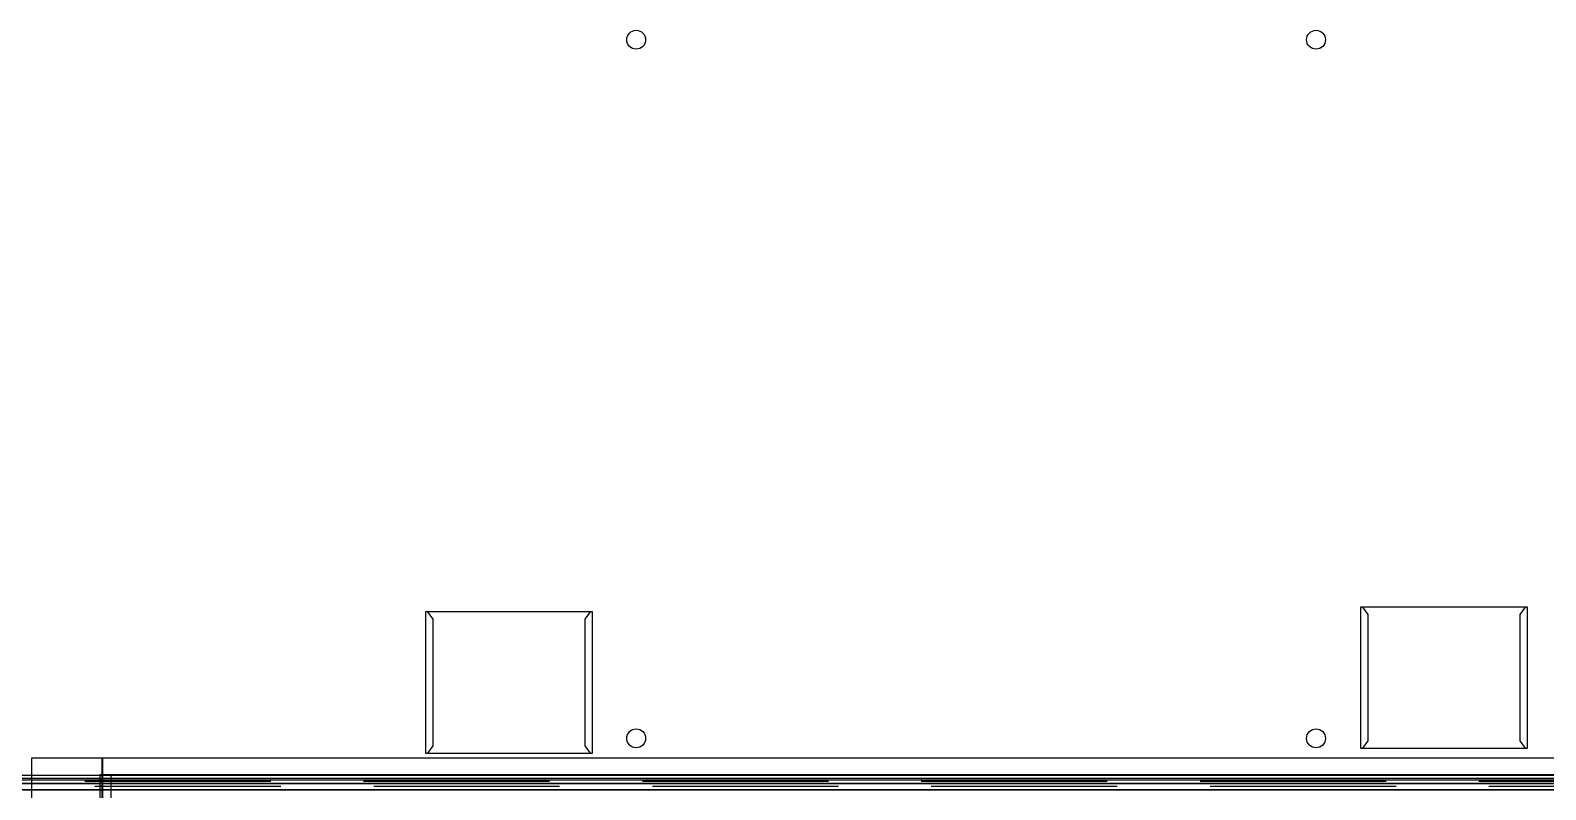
# Model space of a CAD drawing. Extents: x -23.2 to 18.8, y -18.4 to 11.3.
# Drawn here: x -3.51 to 0.566, y -8.394 to -6.351 of the extents above; entities that cross this region are included whole.
import ezdxf

# ---------------------------------------------------------------- set-up
doc = ezdxf.new("R2010")
doc.units = 0
doc.linetypes.add('Dashed', pattern=[0.75, 0.5, -0.25])
for name, color, linetype in [('BUILDINGELEMENTPROXY', 8, 'Continuous'), ('COVERING', 8, 'Continuous'), ('EJE_MUROS', 8, 'Continuous'), ('FURNISHINGELEMENT', 8, 'Continuous'), ('LOSAS', 3, 'Continuous'), ('MUROS', 7, 'Continuous'), ('VIGAS', 5, 'Continuous')]:
    doc.layers.add(name, color=color, linetype=linetype)

msp = doc.modelspace()

# ---------------------------------------------------------------- linework, layer by layer
at = {"layer": 'BUILDINGELEMENTPROXY'}
for p, q in [((0.5178, -7.9027, 3.85), (0.0678, -7.9027, 3.85)), ((0.0678, -7.9027, 3.85), (0.0678, -8.2827, 3.85)), ((0.5118, -7.9027, 3.476), (0.0738, -7.9027, 3.476)), ((0.0738, -7.9027, 3.476), (0.0878, -7.9227, 3.49)), ((0.4978, -7.9227, 3.49), (0.5118, -7.9027, 3.476)), ((0.5178, -8.2827, 3.85), (0.5178, -7.9027, 3.85)), ((-1.9972, -7.9157, 3.85), (-2.4472, -7.9157, 3.85)), ((-2.4472, -7.9157, 3.85), (-2.4472, -8.2957, 3.85)), ((-2.0032, -7.9157, 3.476), (-2.4412, -7.9157, 3.476)), ((-2.4412, -7.9157, 3.476), (-2.4272, -7.9357, 3.49)), ((-2.4272, -7.9357, 3.49), (-2.4272, -8.2757, 3.49)), ((-2.0172, -7.9357, 3.49), (-2.0032, -7.9157, 3.476)), ((-2.0172, -8.2757, 3.49), (-2.0172, -7.9357, 3.49)), ((-1.9972, -8.2957, 3.85), (-1.9972, -7.9157, 3.85)), ((0.0878, -7.9227, 3.49), (0.0878, -8.2627, 3.49)), ((0.4978, -8.2627, 3.49), (0.4978, -7.9227, 3.49)), ((0.0878, -8.2627, 3.49), (0.0738, -8.2827, 3.476)), ((0.5118, -8.2827, 3.476), (0.4978, -8.2627, 3.49)), ((-2.4472, -8.2957, 3.85), (-1.9972, -8.2957, 3.85)), ((-2.4272, -8.2757, 3.49), (-2.4412, -8.2957, 3.476)), ((-2.4412, -8.2957, 3.476), (-2.0032, -8.2957, 3.476)), ((-2.0032, -8.2957, 3.476), (-2.0172, -8.2757, 3.49)), ((0.0678, -8.2827, 3.85), (0.5178, -8.2827, 3.85)), ((0.0738, -8.2827, 3.476), (0.5118, -8.2827, 3.476))]:
    msp.add_line(p, q, dxfattribs=at)
at = {"layer": 'COVERING'}
msp.add_line((-5.4478, -8.3941), (3.7638, -8.3941), dxfattribs=at)
at = {"layer": 'EJE_MUROS', "linetype": 'Dashed'}
for p, q in [((1.6368, -8.3721), (-3.5592, -8.3721)), ((1.6638, -8.3856), (-3.5592, -8.3856))]:
    msp.add_line(p, q, dxfattribs=at)
at = {"layer": 'FURNISHINGELEMENT'}
for centre in [(-1.88, -6.3763), (-0.0514, -6.3763), (-1.88, -8.2559), (-0.0514, -8.2559)]:
    msp.add_circle(centre, 0.0254, dxfattribs=at)
at = {"layer": 'LOSAS'}
for p, q in [((3.7638, -8.3641), (-5.4178, -8.3641)), ((3.7668, -8.3562), (-5.4062, -8.3562))]:
    msp.add_line(p, q, dxfattribs=at)
at = {"layer": 'MUROS'}
for p, q in [((-3.5592, -8.3671), (1.6368, -8.3671)), ((-3.5592, -8.3771), (1.6638, -8.3771)), ((1.6368, -8.3771), (-3.5592, -8.3771)), ((1.6638, -8.3941), (-3.5592, -8.3941))]:
    msp.add_line(p, q, dxfattribs=at)
at = {"layer": 'VIGAS'}
for p, q in [((-3.3151, -8.3091), (-3.5068, -8.3091)), ((-3.5068, -8.3091), (-3.5068, -8.5091)), ((1.6638, -8.3091), (-3.3178, -8.3091)), ((-3.3178, -8.3091), (-3.3178, -8.5091)), ((-3.3151, -8.5091), (-3.3151, -8.3091)), ((-3.2924, -8.3541), (-3.3228, -8.3541)), ((-3.3228, -8.3541), (-3.3228, -8.5141)), ((1.6689, -8.3541), (-3.3228, -8.3541)), ((-3.3228, -8.3541), (-3.3228, -8.5141)), ((-3.2924, -8.5141), (-3.2924, -8.3541))]:
    msp.add_line(p, q, dxfattribs=at)

doc.saveas('drawing.dxf')
